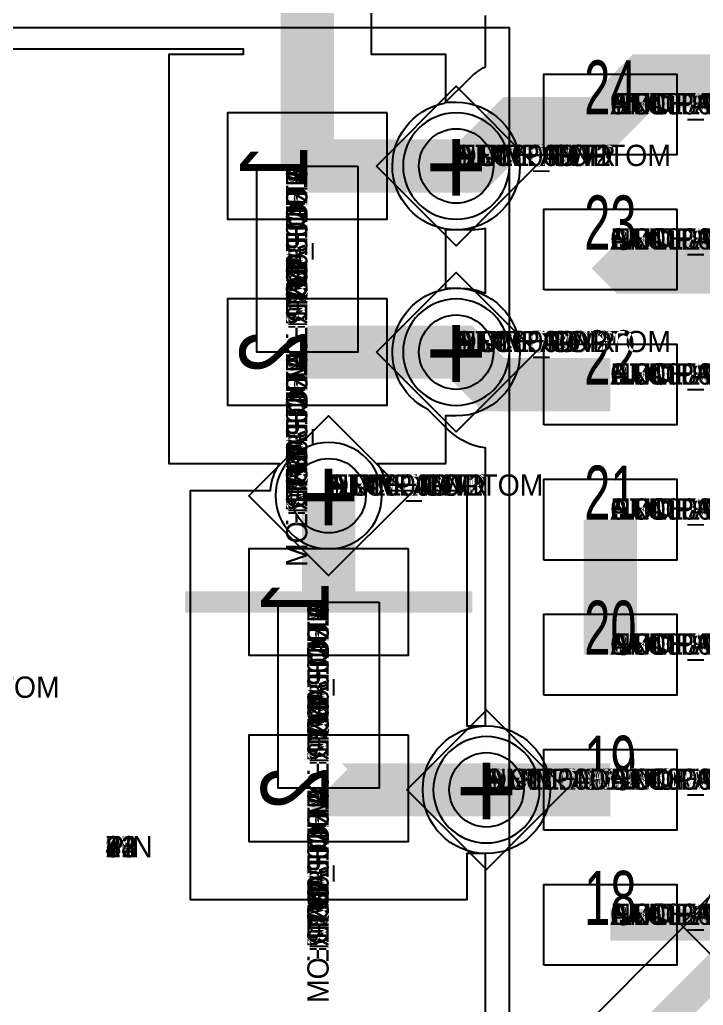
# Model space of a CAD drawing. Extents: x 0 to 323, y 0 to 320.
# Drawn here: x 49.41 to 55.84, y 244.91 to 254.18 of the extents above; entities that cross this region are included whole.
import ezdxf
from ezdxf.enums import TextEntityAlignment as Align

# ---------------------------------------------------------------- set-up
doc = ezdxf.new("R2010")
doc.units = 0
doc.header["$MEASUREMENT"] = 0
doc.layers.get('0').update_dxf_attribs({"linetype": 'CONTINUOUS'})
for name, color, linetype in [('CDN_FIGURES', 7, 'CONTINUOUS'), ('ETCH_BOTTOM', 7, 'CONTINUOUS'), ('ETCH_GND', 3, 'CONTINUOUS'), ('ETCH_INT1', 4, 'CONTINUOUS'), ('ETCH_INT2', 5, 'CONTINUOUS'), ('ETCH_PWR', 6, 'CONTINUOUS'), ('ETCH_TOP', 2, 'CONTINUOUS'), ('MANUFACTURING_NCLEGEND-1-6', 8, 'CONTINUOUS'), ('PACKAGE_GEOMETRY_ASSEMBLY_TOP', 11, 'CONTINUOUS'), ('PACKAGE_GEOMETRY_PIN_NUMBER', 9, 'CONTINUOUS')]:
    doc.layers.add(name, color=color, linetype=linetype)

# ---------------------------------------------------------------- blocks, each defined once
blk = doc.blocks.new('PAD_INFO')
for tag in ['SHAPE_TYPE', 'PAD_HEIGHT', 'PAD_LAYER', 'PAD_TYPE', 'PAD_WIDTH']:
    blk.add_attdef(tag, (0, 0), '', height=0.2)
at = {"flags": 2}
blk.add_attdef('CDN_TYPE', (0, 0), '', height=0.2, dxfattribs=at)
blk = doc.blocks.new('DRILL_INFO')
at = {"flags": 2}
blk.add_attdef('CDN_TYPE', (0, 0), '', height=0.2, dxfattribs=at)
for tag in ['FSHAPE', 'FCHAR', 'DRILL_HEIGHT', 'DIAMETER', 'PLATED', 'DRILL_WIDTH']:
    blk.add_attdef(tag, (0, 0), '', height=0.2)
blk = doc.blocks.new('VIA0700X0300')
at = {"layer": 'ETCH_BOTTOM'}
blk.add_circle((0, 0), 0.35, dxfattribs=at)
at = {"layer": 'ETCH_GND'}
blk.add_circle((0, 0), 0.35, dxfattribs=at)
at = {"layer": 'ETCH_INT1'}
blk.add_circle((0, 0), 0.35, dxfattribs=at)
at = {"layer": 'ETCH_INT2'}
blk.add_circle((0, 0), 0.35, dxfattribs=at)
at = {"layer": 'ETCH_PWR'}
blk.add_circle((0, 0), 0.35, dxfattribs=at)
at = {"layer": 'ETCH_TOP'}
blk.add_circle((0, 0), 0.35, dxfattribs=at)
ref = blk.add_blockref('PAD_INFO', (0, 0))
ref.add_attrib('PAD_LAYER', 'ETCH_TOP', (0, 0), dxfattribs={"height": 0.2})
ref.add_attrib('SHAPE_TYPE', 'NULL', (0, 0), dxfattribs={"height": 0.2})
ref.add_attrib('PAD_TYPE', 'ANTIPAD', (0, 0), dxfattribs={"height": 0.2})
ref.add_attrib('PAD_WIDTH', '0.000000', (0, 0), dxfattribs={"height": 0.2})
ref.add_attrib('PAD_HEIGHT', '0.000000', (0, 0), dxfattribs={"height": 0.2})
ref = blk.add_blockref('PAD_INFO', (0, 0))
ref.add_attrib('PAD_LAYER', 'ETCH_GND', (0, 0), dxfattribs={"height": 0.2})
ref.add_attrib('SHAPE_TYPE', 'NULL', (0, 0), dxfattribs={"height": 0.2})
ref.add_attrib('PAD_TYPE', 'ANTIPAD', (0, 0), dxfattribs={"height": 0.2})
ref.add_attrib('PAD_WIDTH', '0.000000', (0, 0), dxfattribs={"height": 0.2})
ref.add_attrib('PAD_HEIGHT', '0.000000', (0, 0), dxfattribs={"height": 0.2})
ref = blk.add_blockref('PAD_INFO', (0, 0))
ref.add_attrib('PAD_LAYER', 'ETCH_INT1', (0, 0), dxfattribs={"height": 0.2})
ref.add_attrib('SHAPE_TYPE', 'NULL', (0, 0), dxfattribs={"height": 0.2})
ref.add_attrib('PAD_TYPE', 'ANTIPAD', (0, 0), dxfattribs={"height": 0.2})
ref.add_attrib('PAD_WIDTH', '0.000000', (0, 0), dxfattribs={"height": 0.2})
ref.add_attrib('PAD_HEIGHT', '0.000000', (0, 0), dxfattribs={"height": 0.2})
ref = blk.add_blockref('PAD_INFO', (0, 0))
ref.add_attrib('PAD_LAYER', 'ETCH_INT2', (0, 0), dxfattribs={"height": 0.2})
ref.add_attrib('SHAPE_TYPE', 'NULL', (0, 0), dxfattribs={"height": 0.2})
ref.add_attrib('PAD_TYPE', 'ANTIPAD', (0, 0), dxfattribs={"height": 0.2})
ref.add_attrib('PAD_WIDTH', '0.000000', (0, 0), dxfattribs={"height": 0.2})
ref.add_attrib('PAD_HEIGHT', '0.000000', (0, 0), dxfattribs={"height": 0.2})
ref = blk.add_blockref('PAD_INFO', (0, 0))
ref.add_attrib('PAD_LAYER', 'ETCH_PWR', (0, 0), dxfattribs={"height": 0.2})
ref.add_attrib('SHAPE_TYPE', 'NULL', (0, 0), dxfattribs={"height": 0.2})
ref.add_attrib('PAD_TYPE', 'ANTIPAD', (0, 0), dxfattribs={"height": 0.2})
ref.add_attrib('PAD_WIDTH', '0.000000', (0, 0), dxfattribs={"height": 0.2})
ref.add_attrib('PAD_HEIGHT', '0.000000', (0, 0), dxfattribs={"height": 0.2})
ref = blk.add_blockref('PAD_INFO', (0, 0))
ref.add_attrib('PAD_LAYER', 'ETCH_BOTTOM', (0, 0), dxfattribs={"height": 0.2})
ref.add_attrib('SHAPE_TYPE', 'NULL', (0, 0), dxfattribs={"height": 0.2})
ref.add_attrib('PAD_TYPE', 'ANTIPAD', (0, 0), dxfattribs={"height": 0.2})
ref.add_attrib('PAD_WIDTH', '0.000000', (0, 0), dxfattribs={"height": 0.2})
ref.add_attrib('PAD_HEIGHT', '0.000000', (0, 0), dxfattribs={"height": 0.2})
ref = blk.add_blockref('PAD_INFO', (0, 0))
ref.add_attrib('PAD_LAYER', 'ETCH_TOP', (0, 0), dxfattribs={"height": 0.2})
ref.add_attrib('SHAPE_TYPE', 'NULL', (0, 0), dxfattribs={"height": 0.2})
ref.add_attrib('PAD_TYPE', 'THERMAL', (0, 0), dxfattribs={"height": 0.2})
ref.add_attrib('PAD_WIDTH', '0.000000', (0, 0), dxfattribs={"height": 0.2})
ref.add_attrib('PAD_HEIGHT', '0.000000', (0, 0), dxfattribs={"height": 0.2})
ref = blk.add_blockref('PAD_INFO', (0, 0))
ref.add_attrib('PAD_LAYER', 'ETCH_GND', (0, 0), dxfattribs={"height": 0.2})
ref.add_attrib('SHAPE_TYPE', 'NULL', (0, 0), dxfattribs={"height": 0.2})
ref.add_attrib('PAD_TYPE', 'THERMAL', (0, 0), dxfattribs={"height": 0.2})
ref.add_attrib('PAD_WIDTH', '0.000000', (0, 0), dxfattribs={"height": 0.2})
ref.add_attrib('PAD_HEIGHT', '0.000000', (0, 0), dxfattribs={"height": 0.2})
ref = blk.add_blockref('PAD_INFO', (0, 0))
ref.add_attrib('PAD_LAYER', 'ETCH_INT1', (0, 0), dxfattribs={"height": 0.2})
ref.add_attrib('SHAPE_TYPE', 'NULL', (0, 0), dxfattribs={"height": 0.2})
ref.add_attrib('PAD_TYPE', 'THERMAL', (0, 0), dxfattribs={"height": 0.2})
ref.add_attrib('PAD_WIDTH', '0.000000', (0, 0), dxfattribs={"height": 0.2})
ref.add_attrib('PAD_HEIGHT', '0.000000', (0, 0), dxfattribs={"height": 0.2})
ref = blk.add_blockref('PAD_INFO', (0, 0))
ref.add_attrib('PAD_LAYER', 'ETCH_INT2', (0, 0), dxfattribs={"height": 0.2})
ref.add_attrib('SHAPE_TYPE', 'NULL', (0, 0), dxfattribs={"height": 0.2})
ref.add_attrib('PAD_TYPE', 'THERMAL', (0, 0), dxfattribs={"height": 0.2})
ref.add_attrib('PAD_WIDTH', '0.000000', (0, 0), dxfattribs={"height": 0.2})
ref.add_attrib('PAD_HEIGHT', '0.000000', (0, 0), dxfattribs={"height": 0.2})
ref = blk.add_blockref('PAD_INFO', (0, 0))
ref.add_attrib('PAD_LAYER', 'ETCH_PWR', (0, 0), dxfattribs={"height": 0.2})
ref.add_attrib('SHAPE_TYPE', 'NULL', (0, 0), dxfattribs={"height": 0.2})
ref.add_attrib('PAD_TYPE', 'THERMAL', (0, 0), dxfattribs={"height": 0.2})
ref.add_attrib('PAD_WIDTH', '0.000000', (0, 0), dxfattribs={"height": 0.2})
ref.add_attrib('PAD_HEIGHT', '0.000000', (0, 0), dxfattribs={"height": 0.2})
ref = blk.add_blockref('PAD_INFO', (0, 0))
ref.add_attrib('PAD_LAYER', 'ETCH_BOTTOM', (0, 0), dxfattribs={"height": 0.2})
ref.add_attrib('SHAPE_TYPE', 'NULL', (0, 0), dxfattribs={"height": 0.2})
ref.add_attrib('PAD_TYPE', 'THERMAL', (0, 0), dxfattribs={"height": 0.2})
ref.add_attrib('PAD_WIDTH', '0.000000', (0, 0), dxfattribs={"height": 0.2})
ref.add_attrib('PAD_HEIGHT', '0.000000', (0, 0), dxfattribs={"height": 0.2})
ref = blk.add_blockref('PAD_INFO', (0, 0))
ref.add_attrib('PAD_LAYER', 'ETCH_TOP', (0, 0), dxfattribs={"height": 0.2})
ref.add_attrib('SHAPE_TYPE', 'CIRCLE', (0, 0), dxfattribs={"height": 0.2})
ref.add_attrib('PAD_TYPE', 'REGULAR', (0, 0), dxfattribs={"height": 0.2})
ref.add_attrib('PAD_WIDTH', '0.700000', (0, 0), dxfattribs={"height": 0.2})
ref.add_attrib('PAD_HEIGHT', '0.700000', (0, 0), dxfattribs={"height": 0.2})
ref = blk.add_blockref('PAD_INFO', (0, 0))
ref.add_attrib('PAD_LAYER', 'ETCH_GND', (0, 0), dxfattribs={"height": 0.2})
ref.add_attrib('SHAPE_TYPE', 'CIRCLE', (0, 0), dxfattribs={"height": 0.2})
ref.add_attrib('PAD_TYPE', 'REGULAR', (0, 0), dxfattribs={"height": 0.2})
ref.add_attrib('PAD_WIDTH', '0.700000', (0, 0), dxfattribs={"height": 0.2})
ref.add_attrib('PAD_HEIGHT', '0.700000', (0, 0), dxfattribs={"height": 0.2})
ref = blk.add_blockref('PAD_INFO', (0, 0))
ref.add_attrib('PAD_LAYER', 'ETCH_INT1', (0, 0), dxfattribs={"height": 0.2})
ref.add_attrib('SHAPE_TYPE', 'CIRCLE', (0, 0), dxfattribs={"height": 0.2})
ref.add_attrib('PAD_TYPE', 'REGULAR', (0, 0), dxfattribs={"height": 0.2})
ref.add_attrib('PAD_WIDTH', '0.700000', (0, 0), dxfattribs={"height": 0.2})
ref.add_attrib('PAD_HEIGHT', '0.700000', (0, 0), dxfattribs={"height": 0.2})
ref = blk.add_blockref('PAD_INFO', (0, 0))
ref.add_attrib('PAD_LAYER', 'ETCH_INT2', (0, 0), dxfattribs={"height": 0.2})
ref.add_attrib('SHAPE_TYPE', 'CIRCLE', (0, 0), dxfattribs={"height": 0.2})
ref.add_attrib('PAD_TYPE', 'REGULAR', (0, 0), dxfattribs={"height": 0.2})
ref.add_attrib('PAD_WIDTH', '0.700000', (0, 0), dxfattribs={"height": 0.2})
ref.add_attrib('PAD_HEIGHT', '0.700000', (0, 0), dxfattribs={"height": 0.2})
ref = blk.add_blockref('PAD_INFO', (0, 0))
ref.add_attrib('PAD_LAYER', 'ETCH_PWR', (0, 0), dxfattribs={"height": 0.2})
ref.add_attrib('SHAPE_TYPE', 'CIRCLE', (0, 0), dxfattribs={"height": 0.2})
ref.add_attrib('PAD_TYPE', 'REGULAR', (0, 0), dxfattribs={"height": 0.2})
ref.add_attrib('PAD_WIDTH', '0.700000', (0, 0), dxfattribs={"height": 0.2})
ref.add_attrib('PAD_HEIGHT', '0.700000', (0, 0), dxfattribs={"height": 0.2})
ref = blk.add_blockref('PAD_INFO', (0, 0))
ref.add_attrib('PAD_LAYER', 'ETCH_BOTTOM', (0, 0), dxfattribs={"height": 0.2})
ref.add_attrib('SHAPE_TYPE', 'CIRCLE', (0, 0), dxfattribs={"height": 0.2})
ref.add_attrib('PAD_TYPE', 'REGULAR', (0, 0), dxfattribs={"height": 0.2})
ref.add_attrib('PAD_WIDTH', '0.700000', (0, 0), dxfattribs={"height": 0.2})
ref.add_attrib('PAD_HEIGHT', '0.700000', (0, 0), dxfattribs={"height": 0.2})
ref = blk.add_blockref('DRILL_INFO', (0, 0))
ref.add_attrib('DIAMETER', '0.300000', (0, 0), dxfattribs={"height": 0.2})
ref.add_attrib('PLATED', 'PLATED', (0, 0), dxfattribs={"height": 0.2})
ref.add_attrib('FSHAPE', 'DIAMOND', (0, 0), dxfattribs={"height": 0.2})
ref.add_attrib('FCHAR', '+', (0, 0), dxfattribs={"height": 0.2})
ref.add_attrib('DRILL_WIDTH', '1.500000', (0, 0), dxfattribs={"height": 0.2})
ref.add_attrib('DRILL_HEIGHT', '1.500000', (0, 0), dxfattribs={"height": 0.2})
for tag in ['CDN_TYPE', 'PIN']:
    blk.add_attdef(tag, (0, 0), '', height=0.2)
at = {"flags": 2}
for tag in ['PSTKNAME', 'BBV']:
    blk.add_attdef(tag, (0, 0), '', height=0.2, dxfattribs=at)
blk = doc.blocks.new('FIGURE_DIAMOND')
at = {"layer": 'CDN_FIGURES'}
blk.add_lwpolyline([(-0.5, 0), (0, 0.5), (0.5, 0), (0, -0.5)], close=True, dxfattribs=at)
blk = doc.blocks.new('RC1000X1500TS')
at = {"layer": 'ETCH_TOP'}
blk.add_lwpolyline([(-0.5, -0.75), (-0.5, 0.75), (0.5, 0.75), (0.5, -0.75)], close=True, dxfattribs=at)
ref = blk.add_blockref('PAD_INFO', (0, 0))
ref.add_attrib('PAD_LAYER', 'ETCH_TOP', (0, 0), dxfattribs={"height": 0.2})
ref.add_attrib('SHAPE_TYPE', 'NULL', (0, 0), dxfattribs={"height": 0.2})
ref.add_attrib('PAD_TYPE', 'ANTIPAD', (0, 0), dxfattribs={"height": 0.2})
ref.add_attrib('PAD_WIDTH', '0.000000', (0, 0), dxfattribs={"height": 0.2})
ref.add_attrib('PAD_HEIGHT', '0.000000', (0, 0), dxfattribs={"height": 0.2})
ref = blk.add_blockref('PAD_INFO', (0, 0))
ref.add_attrib('PAD_LAYER', 'ETCH_GND', (0, 0), dxfattribs={"height": 0.2})
ref.add_attrib('SHAPE_TYPE', 'NULL', (0, 0), dxfattribs={"height": 0.2})
ref.add_attrib('PAD_TYPE', 'ANTIPAD', (0, 0), dxfattribs={"height": 0.2})
ref.add_attrib('PAD_WIDTH', '0.000000', (0, 0), dxfattribs={"height": 0.2})
ref.add_attrib('PAD_HEIGHT', '0.000000', (0, 0), dxfattribs={"height": 0.2})
ref = blk.add_blockref('PAD_INFO', (0, 0))
ref.add_attrib('PAD_LAYER', 'ETCH_INT1', (0, 0), dxfattribs={"height": 0.2})
ref.add_attrib('SHAPE_TYPE', 'NULL', (0, 0), dxfattribs={"height": 0.2})
ref.add_attrib('PAD_TYPE', 'ANTIPAD', (0, 0), dxfattribs={"height": 0.2})
ref.add_attrib('PAD_WIDTH', '0.000000', (0, 0), dxfattribs={"height": 0.2})
ref.add_attrib('PAD_HEIGHT', '0.000000', (0, 0), dxfattribs={"height": 0.2})
ref = blk.add_blockref('PAD_INFO', (0, 0))
ref.add_attrib('PAD_LAYER', 'ETCH_INT2', (0, 0), dxfattribs={"height": 0.2})
ref.add_attrib('SHAPE_TYPE', 'NULL', (0, 0), dxfattribs={"height": 0.2})
ref.add_attrib('PAD_TYPE', 'ANTIPAD', (0, 0), dxfattribs={"height": 0.2})
ref.add_attrib('PAD_WIDTH', '0.000000', (0, 0), dxfattribs={"height": 0.2})
ref.add_attrib('PAD_HEIGHT', '0.000000', (0, 0), dxfattribs={"height": 0.2})
ref = blk.add_blockref('PAD_INFO', (0, 0))
ref.add_attrib('PAD_LAYER', 'ETCH_PWR', (0, 0), dxfattribs={"height": 0.2})
ref.add_attrib('SHAPE_TYPE', 'NULL', (0, 0), dxfattribs={"height": 0.2})
ref.add_attrib('PAD_TYPE', 'ANTIPAD', (0, 0), dxfattribs={"height": 0.2})
ref.add_attrib('PAD_WIDTH', '0.000000', (0, 0), dxfattribs={"height": 0.2})
ref.add_attrib('PAD_HEIGHT', '0.000000', (0, 0), dxfattribs={"height": 0.2})
ref = blk.add_blockref('PAD_INFO', (0, 0))
ref.add_attrib('PAD_LAYER', 'ETCH_BOTTOM', (0, 0), dxfattribs={"height": 0.2})
ref.add_attrib('SHAPE_TYPE', 'NULL', (0, 0), dxfattribs={"height": 0.2})
ref.add_attrib('PAD_TYPE', 'ANTIPAD', (0, 0), dxfattribs={"height": 0.2})
ref.add_attrib('PAD_WIDTH', '0.000000', (0, 0), dxfattribs={"height": 0.2})
ref.add_attrib('PAD_HEIGHT', '0.000000', (0, 0), dxfattribs={"height": 0.2})
ref = blk.add_blockref('PAD_INFO', (0, 0))
ref.add_attrib('PAD_LAYER', 'ETCH_TOP', (0, 0), dxfattribs={"height": 0.2})
ref.add_attrib('SHAPE_TYPE', 'NULL', (0, 0), dxfattribs={"height": 0.2})
ref.add_attrib('PAD_TYPE', 'THERMAL', (0, 0), dxfattribs={"height": 0.2})
ref.add_attrib('PAD_WIDTH', '0.000000', (0, 0), dxfattribs={"height": 0.2})
ref.add_attrib('PAD_HEIGHT', '0.000000', (0, 0), dxfattribs={"height": 0.2})
ref = blk.add_blockref('PAD_INFO', (0, 0))
ref.add_attrib('PAD_LAYER', 'ETCH_GND', (0, 0), dxfattribs={"height": 0.2})
ref.add_attrib('SHAPE_TYPE', 'NULL', (0, 0), dxfattribs={"height": 0.2})
ref.add_attrib('PAD_TYPE', 'THERMAL', (0, 0), dxfattribs={"height": 0.2})
ref.add_attrib('PAD_WIDTH', '0.000000', (0, 0), dxfattribs={"height": 0.2})
ref.add_attrib('PAD_HEIGHT', '0.000000', (0, 0), dxfattribs={"height": 0.2})
ref = blk.add_blockref('PAD_INFO', (0, 0))
ref.add_attrib('PAD_LAYER', 'ETCH_INT1', (0, 0), dxfattribs={"height": 0.2})
ref.add_attrib('SHAPE_TYPE', 'NULL', (0, 0), dxfattribs={"height": 0.2})
ref.add_attrib('PAD_TYPE', 'THERMAL', (0, 0), dxfattribs={"height": 0.2})
ref.add_attrib('PAD_WIDTH', '0.000000', (0, 0), dxfattribs={"height": 0.2})
ref.add_attrib('PAD_HEIGHT', '0.000000', (0, 0), dxfattribs={"height": 0.2})
ref = blk.add_blockref('PAD_INFO', (0, 0))
ref.add_attrib('PAD_LAYER', 'ETCH_INT2', (0, 0), dxfattribs={"height": 0.2})
ref.add_attrib('SHAPE_TYPE', 'NULL', (0, 0), dxfattribs={"height": 0.2})
ref.add_attrib('PAD_TYPE', 'THERMAL', (0, 0), dxfattribs={"height": 0.2})
ref.add_attrib('PAD_WIDTH', '0.000000', (0, 0), dxfattribs={"height": 0.2})
ref.add_attrib('PAD_HEIGHT', '0.000000', (0, 0), dxfattribs={"height": 0.2})
ref = blk.add_blockref('PAD_INFO', (0, 0))
ref.add_attrib('PAD_LAYER', 'ETCH_PWR', (0, 0), dxfattribs={"height": 0.2})
ref.add_attrib('SHAPE_TYPE', 'NULL', (0, 0), dxfattribs={"height": 0.2})
ref.add_attrib('PAD_TYPE', 'THERMAL', (0, 0), dxfattribs={"height": 0.2})
ref.add_attrib('PAD_WIDTH', '0.000000', (0, 0), dxfattribs={"height": 0.2})
ref.add_attrib('PAD_HEIGHT', '0.000000', (0, 0), dxfattribs={"height": 0.2})
ref = blk.add_blockref('PAD_INFO', (0, 0))
ref.add_attrib('PAD_LAYER', 'ETCH_BOTTOM', (0, 0), dxfattribs={"height": 0.2})
ref.add_attrib('SHAPE_TYPE', 'NULL', (0, 0), dxfattribs={"height": 0.2})
ref.add_attrib('PAD_TYPE', 'THERMAL', (0, 0), dxfattribs={"height": 0.2})
ref.add_attrib('PAD_WIDTH', '0.000000', (0, 0), dxfattribs={"height": 0.2})
ref.add_attrib('PAD_HEIGHT', '0.000000', (0, 0), dxfattribs={"height": 0.2})
ref = blk.add_blockref('PAD_INFO', (0, 0))
ref.add_attrib('PAD_LAYER', 'ETCH_GND', (0, 0), dxfattribs={"height": 0.2})
ref.add_attrib('SHAPE_TYPE', 'NULL', (0, 0), dxfattribs={"height": 0.2})
ref.add_attrib('PAD_TYPE', 'REGULAR', (0, 0), dxfattribs={"height": 0.2})
ref.add_attrib('PAD_WIDTH', '0.000000', (0, 0), dxfattribs={"height": 0.2})
ref.add_attrib('PAD_HEIGHT', '0.000000', (0, 0), dxfattribs={"height": 0.2})
ref = blk.add_blockref('PAD_INFO', (0, 0))
ref.add_attrib('PAD_LAYER', 'ETCH_INT1', (0, 0), dxfattribs={"height": 0.2})
ref.add_attrib('SHAPE_TYPE', 'NULL', (0, 0), dxfattribs={"height": 0.2})
ref.add_attrib('PAD_TYPE', 'REGULAR', (0, 0), dxfattribs={"height": 0.2})
ref.add_attrib('PAD_WIDTH', '0.000000', (0, 0), dxfattribs={"height": 0.2})
ref.add_attrib('PAD_HEIGHT', '0.000000', (0, 0), dxfattribs={"height": 0.2})
ref = blk.add_blockref('PAD_INFO', (0, 0))
ref.add_attrib('PAD_LAYER', 'ETCH_INT2', (0, 0), dxfattribs={"height": 0.2})
ref.add_attrib('SHAPE_TYPE', 'NULL', (0, 0), dxfattribs={"height": 0.2})
ref.add_attrib('PAD_TYPE', 'REGULAR', (0, 0), dxfattribs={"height": 0.2})
ref.add_attrib('PAD_WIDTH', '0.000000', (0, 0), dxfattribs={"height": 0.2})
ref.add_attrib('PAD_HEIGHT', '0.000000', (0, 0), dxfattribs={"height": 0.2})
ref = blk.add_blockref('PAD_INFO', (0, 0))
ref.add_attrib('PAD_LAYER', 'ETCH_PWR', (0, 0), dxfattribs={"height": 0.2})
ref.add_attrib('SHAPE_TYPE', 'NULL', (0, 0), dxfattribs={"height": 0.2})
ref.add_attrib('PAD_TYPE', 'REGULAR', (0, 0), dxfattribs={"height": 0.2})
ref.add_attrib('PAD_WIDTH', '0.000000', (0, 0), dxfattribs={"height": 0.2})
ref.add_attrib('PAD_HEIGHT', '0.000000', (0, 0), dxfattribs={"height": 0.2})
ref = blk.add_blockref('PAD_INFO', (0, 0))
ref.add_attrib('PAD_LAYER', 'ETCH_BOTTOM', (0, 0), dxfattribs={"height": 0.2})
ref.add_attrib('SHAPE_TYPE', 'NULL', (0, 0), dxfattribs={"height": 0.2})
ref.add_attrib('PAD_TYPE', 'REGULAR', (0, 0), dxfattribs={"height": 0.2})
ref.add_attrib('PAD_WIDTH', '0.000000', (0, 0), dxfattribs={"height": 0.2})
ref.add_attrib('PAD_HEIGHT', '0.000000', (0, 0), dxfattribs={"height": 0.2})
ref = blk.add_blockref('DRILL_INFO', (0, 0))
ref.add_attrib('DIAMETER', '0.000000', (0, 0), dxfattribs={"height": 0.2})
ref.add_attrib('PLATED', 'PLATED', (0, 0), dxfattribs={"height": 0.2})
ref.add_attrib('FSHAPE', 'NULL', (0, 0), dxfattribs={"height": 0.2})
ref.add_attrib('DRILL_WIDTH', '0.000000', (0, 0), dxfattribs={"height": 0.2})
ref.add_attrib('DRILL_HEIGHT', '0.000000', (0, 0), dxfattribs={"height": 0.2})
ref = blk.add_blockref('PAD_INFO', (0, 0))
ref.add_attrib('PAD_LAYER', 'ETCH_TOP', (0, 0), dxfattribs={"height": 0.2})
ref.add_attrib('SHAPE_TYPE', 'RECTANGLE', (0, 0), dxfattribs={"height": 0.2})
ref.add_attrib('PAD_TYPE', 'REGULAR', (0, 0), dxfattribs={"height": 0.2})
ref.add_attrib('PAD_WIDTH', '1.000000', (0, 0), dxfattribs={"height": 0.2})
ref.add_attrib('PAD_HEIGHT', '1.500000', (0, 0), dxfattribs={"height": 0.2})
for tag in ['CDN_TYPE', 'PIN']:
    blk.add_attdef(tag, (0, 0), '', height=0.2)
at = {"flags": 2}
for tag in ['PSTKNAME', 'BBV']:
    blk.add_attdef(tag, (0, 0), '', height=0.2, dxfattribs=at)
blk = doc.blocks.new('F56')
at = {"layer": 'PACKAGE_GEOMETRY_ASSEMBLY_TOP'}
blk.add_lwpolyline([(0, -0.475), (1.75, -0.475), (1.75, 0.475), (0, 0.475)], close=True, dxfattribs=at)
at = {"layer": 'ETCH_TOP'}
ref = blk.add_blockref('RC1000X1500TS', (0, 0), dxfattribs=at)
ref.add_attrib('CDN_TYPE', 'PIN', (0, 0), dxfattribs={"height": 0.2})
ref.add_attrib('PIN', '1', (0, 0), dxfattribs={"height": 0.2})
ref = blk.add_blockref('RC1000X1500TS', (1.75, 0), dxfattribs=at)
ref.add_attrib('CDN_TYPE', 'PIN', (0, 0), dxfattribs={"height": 0.2})
ref.add_attrib('PIN', '2', (0, 0), dxfattribs={"height": 0.2})
at = {"flags": 2}
for tag in ['SYMBOL_TYPE', 'CDN_TYPE', 'REFDES']:
    blk.add_attdef(tag, (0, 0), '', height=0.2, dxfattribs=at)
blk = doc.blocks.new('RC1250X0760TS')
at = {"layer": 'ETCH_TOP'}
blk.add_lwpolyline([(-0.625, -0.38), (-0.625, 0.38), (0.625, 0.38), (0.625, -0.38)], close=True, dxfattribs=at)
ref = blk.add_blockref('PAD_INFO', (0, 0))
ref.add_attrib('PAD_LAYER', 'ETCH_TOP', (0, 0), dxfattribs={"height": 0.2})
ref.add_attrib('SHAPE_TYPE', 'NULL', (0, 0), dxfattribs={"height": 0.2})
ref.add_attrib('PAD_TYPE', 'ANTIPAD', (0, 0), dxfattribs={"height": 0.2})
ref.add_attrib('PAD_WIDTH', '0.000000', (0, 0), dxfattribs={"height": 0.2})
ref.add_attrib('PAD_HEIGHT', '0.000000', (0, 0), dxfattribs={"height": 0.2})
ref = blk.add_blockref('PAD_INFO', (0, 0))
ref.add_attrib('PAD_LAYER', 'ETCH_GND', (0, 0), dxfattribs={"height": 0.2})
ref.add_attrib('SHAPE_TYPE', 'NULL', (0, 0), dxfattribs={"height": 0.2})
ref.add_attrib('PAD_TYPE', 'ANTIPAD', (0, 0), dxfattribs={"height": 0.2})
ref.add_attrib('PAD_WIDTH', '0.000000', (0, 0), dxfattribs={"height": 0.2})
ref.add_attrib('PAD_HEIGHT', '0.000000', (0, 0), dxfattribs={"height": 0.2})
ref = blk.add_blockref('PAD_INFO', (0, 0))
ref.add_attrib('PAD_LAYER', 'ETCH_INT1', (0, 0), dxfattribs={"height": 0.2})
ref.add_attrib('SHAPE_TYPE', 'NULL', (0, 0), dxfattribs={"height": 0.2})
ref.add_attrib('PAD_TYPE', 'ANTIPAD', (0, 0), dxfattribs={"height": 0.2})
ref.add_attrib('PAD_WIDTH', '0.000000', (0, 0), dxfattribs={"height": 0.2})
ref.add_attrib('PAD_HEIGHT', '0.000000', (0, 0), dxfattribs={"height": 0.2})
ref = blk.add_blockref('PAD_INFO', (0, 0))
ref.add_attrib('PAD_LAYER', 'ETCH_INT2', (0, 0), dxfattribs={"height": 0.2})
ref.add_attrib('SHAPE_TYPE', 'NULL', (0, 0), dxfattribs={"height": 0.2})
ref.add_attrib('PAD_TYPE', 'ANTIPAD', (0, 0), dxfattribs={"height": 0.2})
ref.add_attrib('PAD_WIDTH', '0.000000', (0, 0), dxfattribs={"height": 0.2})
ref.add_attrib('PAD_HEIGHT', '0.000000', (0, 0), dxfattribs={"height": 0.2})
ref = blk.add_blockref('PAD_INFO', (0, 0))
ref.add_attrib('PAD_LAYER', 'ETCH_PWR', (0, 0), dxfattribs={"height": 0.2})
ref.add_attrib('SHAPE_TYPE', 'NULL', (0, 0), dxfattribs={"height": 0.2})
ref.add_attrib('PAD_TYPE', 'ANTIPAD', (0, 0), dxfattribs={"height": 0.2})
ref.add_attrib('PAD_WIDTH', '0.000000', (0, 0), dxfattribs={"height": 0.2})
ref.add_attrib('PAD_HEIGHT', '0.000000', (0, 0), dxfattribs={"height": 0.2})
ref = blk.add_blockref('PAD_INFO', (0, 0))
ref.add_attrib('PAD_LAYER', 'ETCH_BOTTOM', (0, 0), dxfattribs={"height": 0.2})
ref.add_attrib('SHAPE_TYPE', 'NULL', (0, 0), dxfattribs={"height": 0.2})
ref.add_attrib('PAD_TYPE', 'ANTIPAD', (0, 0), dxfattribs={"height": 0.2})
ref.add_attrib('PAD_WIDTH', '0.000000', (0, 0), dxfattribs={"height": 0.2})
ref.add_attrib('PAD_HEIGHT', '0.000000', (0, 0), dxfattribs={"height": 0.2})
ref = blk.add_blockref('PAD_INFO', (0, 0))
ref.add_attrib('PAD_LAYER', 'ETCH_TOP', (0, 0), dxfattribs={"height": 0.2})
ref.add_attrib('SHAPE_TYPE', 'NULL', (0, 0), dxfattribs={"height": 0.2})
ref.add_attrib('PAD_TYPE', 'THERMAL', (0, 0), dxfattribs={"height": 0.2})
ref.add_attrib('PAD_WIDTH', '0.000000', (0, 0), dxfattribs={"height": 0.2})
ref.add_attrib('PAD_HEIGHT', '0.000000', (0, 0), dxfattribs={"height": 0.2})
ref = blk.add_blockref('PAD_INFO', (0, 0))
ref.add_attrib('PAD_LAYER', 'ETCH_GND', (0, 0), dxfattribs={"height": 0.2})
ref.add_attrib('SHAPE_TYPE', 'NULL', (0, 0), dxfattribs={"height": 0.2})
ref.add_attrib('PAD_TYPE', 'THERMAL', (0, 0), dxfattribs={"height": 0.2})
ref.add_attrib('PAD_WIDTH', '0.000000', (0, 0), dxfattribs={"height": 0.2})
ref.add_attrib('PAD_HEIGHT', '0.000000', (0, 0), dxfattribs={"height": 0.2})
ref = blk.add_blockref('PAD_INFO', (0, 0))
ref.add_attrib('PAD_LAYER', 'ETCH_INT1', (0, 0), dxfattribs={"height": 0.2})
ref.add_attrib('SHAPE_TYPE', 'NULL', (0, 0), dxfattribs={"height": 0.2})
ref.add_attrib('PAD_TYPE', 'THERMAL', (0, 0), dxfattribs={"height": 0.2})
ref.add_attrib('PAD_WIDTH', '0.000000', (0, 0), dxfattribs={"height": 0.2})
ref.add_attrib('PAD_HEIGHT', '0.000000', (0, 0), dxfattribs={"height": 0.2})
ref = blk.add_blockref('PAD_INFO', (0, 0))
ref.add_attrib('PAD_LAYER', 'ETCH_INT2', (0, 0), dxfattribs={"height": 0.2})
ref.add_attrib('SHAPE_TYPE', 'NULL', (0, 0), dxfattribs={"height": 0.2})
ref.add_attrib('PAD_TYPE', 'THERMAL', (0, 0), dxfattribs={"height": 0.2})
ref.add_attrib('PAD_WIDTH', '0.000000', (0, 0), dxfattribs={"height": 0.2})
ref.add_attrib('PAD_HEIGHT', '0.000000', (0, 0), dxfattribs={"height": 0.2})
ref = blk.add_blockref('PAD_INFO', (0, 0))
ref.add_attrib('PAD_LAYER', 'ETCH_PWR', (0, 0), dxfattribs={"height": 0.2})
ref.add_attrib('SHAPE_TYPE', 'NULL', (0, 0), dxfattribs={"height": 0.2})
ref.add_attrib('PAD_TYPE', 'THERMAL', (0, 0), dxfattribs={"height": 0.2})
ref.add_attrib('PAD_WIDTH', '0.000000', (0, 0), dxfattribs={"height": 0.2})
ref.add_attrib('PAD_HEIGHT', '0.000000', (0, 0), dxfattribs={"height": 0.2})
ref = blk.add_blockref('PAD_INFO', (0, 0))
ref.add_attrib('PAD_LAYER', 'ETCH_BOTTOM', (0, 0), dxfattribs={"height": 0.2})
ref.add_attrib('SHAPE_TYPE', 'NULL', (0, 0), dxfattribs={"height": 0.2})
ref.add_attrib('PAD_TYPE', 'THERMAL', (0, 0), dxfattribs={"height": 0.2})
ref.add_attrib('PAD_WIDTH', '0.000000', (0, 0), dxfattribs={"height": 0.2})
ref.add_attrib('PAD_HEIGHT', '0.000000', (0, 0), dxfattribs={"height": 0.2})
ref = blk.add_blockref('PAD_INFO', (0, 0))
ref.add_attrib('PAD_LAYER', 'ETCH_TOP', (0, 0), dxfattribs={"height": 0.2})
ref.add_attrib('SHAPE_TYPE', 'RECTANGLE', (0, 0), dxfattribs={"height": 0.2})
ref.add_attrib('PAD_TYPE', 'REGULAR', (0, 0), dxfattribs={"height": 0.2})
ref.add_attrib('PAD_WIDTH', '1.250000', (0, 0), dxfattribs={"height": 0.2})
ref.add_attrib('PAD_HEIGHT', '0.760000', (0, 0), dxfattribs={"height": 0.2})
ref = blk.add_blockref('PAD_INFO', (0, 0))
ref.add_attrib('PAD_LAYER', 'ETCH_GND', (0, 0), dxfattribs={"height": 0.2})
ref.add_attrib('SHAPE_TYPE', 'NULL', (0, 0), dxfattribs={"height": 0.2})
ref.add_attrib('PAD_TYPE', 'REGULAR', (0, 0), dxfattribs={"height": 0.2})
ref.add_attrib('PAD_WIDTH', '0.000000', (0, 0), dxfattribs={"height": 0.2})
ref.add_attrib('PAD_HEIGHT', '0.000000', (0, 0), dxfattribs={"height": 0.2})
ref = blk.add_blockref('PAD_INFO', (0, 0))
ref.add_attrib('PAD_LAYER', 'ETCH_INT1', (0, 0), dxfattribs={"height": 0.2})
ref.add_attrib('SHAPE_TYPE', 'NULL', (0, 0), dxfattribs={"height": 0.2})
ref.add_attrib('PAD_TYPE', 'REGULAR', (0, 0), dxfattribs={"height": 0.2})
ref.add_attrib('PAD_WIDTH', '0.000000', (0, 0), dxfattribs={"height": 0.2})
ref.add_attrib('PAD_HEIGHT', '0.000000', (0, 0), dxfattribs={"height": 0.2})
ref = blk.add_blockref('PAD_INFO', (0, 0))
ref.add_attrib('PAD_LAYER', 'ETCH_INT2', (0, 0), dxfattribs={"height": 0.2})
ref.add_attrib('SHAPE_TYPE', 'NULL', (0, 0), dxfattribs={"height": 0.2})
ref.add_attrib('PAD_TYPE', 'REGULAR', (0, 0), dxfattribs={"height": 0.2})
ref.add_attrib('PAD_WIDTH', '0.000000', (0, 0), dxfattribs={"height": 0.2})
ref.add_attrib('PAD_HEIGHT', '0.000000', (0, 0), dxfattribs={"height": 0.2})
ref = blk.add_blockref('PAD_INFO', (0, 0))
ref.add_attrib('PAD_LAYER', 'ETCH_PWR', (0, 0), dxfattribs={"height": 0.2})
ref.add_attrib('SHAPE_TYPE', 'NULL', (0, 0), dxfattribs={"height": 0.2})
ref.add_attrib('PAD_TYPE', 'REGULAR', (0, 0), dxfattribs={"height": 0.2})
ref.add_attrib('PAD_WIDTH', '0.000000', (0, 0), dxfattribs={"height": 0.2})
ref.add_attrib('PAD_HEIGHT', '0.000000', (0, 0), dxfattribs={"height": 0.2})
ref = blk.add_blockref('PAD_INFO', (0, 0))
ref.add_attrib('PAD_LAYER', 'ETCH_BOTTOM', (0, 0), dxfattribs={"height": 0.2})
ref.add_attrib('SHAPE_TYPE', 'NULL', (0, 0), dxfattribs={"height": 0.2})
ref.add_attrib('PAD_TYPE', 'REGULAR', (0, 0), dxfattribs={"height": 0.2})
ref.add_attrib('PAD_WIDTH', '0.000000', (0, 0), dxfattribs={"height": 0.2})
ref.add_attrib('PAD_HEIGHT', '0.000000', (0, 0), dxfattribs={"height": 0.2})
ref = blk.add_blockref('DRILL_INFO', (0, 0))
ref.add_attrib('DIAMETER', '0.000000', (0, 0), dxfattribs={"height": 0.2})
ref.add_attrib('PLATED', 'PLATED', (0, 0), dxfattribs={"height": 0.2})
ref.add_attrib('FSHAPE', 'NULL', (0, 0), dxfattribs={"height": 0.2})
ref.add_attrib('DRILL_WIDTH', '0.000000', (0, 0), dxfattribs={"height": 0.2})
ref.add_attrib('DRILL_HEIGHT', '0.000000', (0, 0), dxfattribs={"height": 0.2})
for tag in ['CDN_TYPE', 'PIN']:
    blk.add_attdef(tag, (0, 0), '', height=0.2)
at = {"flags": 2}
for tag in ['PSTKNAME', 'BBV']:
    blk.add_attdef(tag, (0, 0), '', height=0.2, dxfattribs=at)
blk = doc.blocks.new('SO-24W')
at = {"layer": 'PACKAGE_GEOMETRY_ASSEMBLY_TOP'}
blk.add_lwpolyline([(-3.8, -7.8), (3.8, -7.8), (3.8, 7.8), (-3.8, 7.8)], close=True, dxfattribs=at)
at = {"layer": 'ETCH_TOP'}
ref = blk.add_blockref('RC1250X0760TS', (-4.75, 6.985), dxfattribs=at)
ref.add_attrib('CDN_TYPE', 'PIN', (0, 0), dxfattribs={"height": 0.2})
ref.add_attrib('PIN', '1', (0, 0), dxfattribs={"height": 0.2})
ref = blk.add_blockref('RC1250X0760TS', (4.75, 6.985), dxfattribs=at)
ref.add_attrib('CDN_TYPE', 'PIN', (0, 0), dxfattribs={"height": 0.2})
ref.add_attrib('PIN', '24', (0, 0), dxfattribs={"height": 0.2})
ref = blk.add_blockref('RC1250X0760TS', (-4.75, 5.715), dxfattribs=at)
ref.add_attrib('CDN_TYPE', 'PIN', (0, 0), dxfattribs={"height": 0.2})
ref.add_attrib('PIN', '2', (0, 0), dxfattribs={"height": 0.2})
ref = blk.add_blockref('RC1250X0760TS', (4.75, 5.715), dxfattribs=at)
ref.add_attrib('CDN_TYPE', 'PIN', (0, 0), dxfattribs={"height": 0.2})
ref.add_attrib('PIN', '23', (0, 0), dxfattribs={"height": 0.2})
ref = blk.add_blockref('RC1250X0760TS', (-4.75, 4.445), dxfattribs=at)
ref.add_attrib('CDN_TYPE', 'PIN', (0, 0), dxfattribs={"height": 0.2})
ref.add_attrib('PIN', '3', (0, 0), dxfattribs={"height": 0.2})
ref = blk.add_blockref('RC1250X0760TS', (4.75, 4.445), dxfattribs=at)
ref.add_attrib('CDN_TYPE', 'PIN', (0, 0), dxfattribs={"height": 0.2})
ref.add_attrib('PIN', '22', (0, 0), dxfattribs={"height": 0.2})
ref = blk.add_blockref('RC1250X0760TS', (-4.75, 3.175), dxfattribs=at)
ref.add_attrib('CDN_TYPE', 'PIN', (0, 0), dxfattribs={"height": 0.2})
ref.add_attrib('PIN', '4', (0, 0), dxfattribs={"height": 0.2})
ref = blk.add_blockref('RC1250X0760TS', (4.75, 3.175), dxfattribs=at)
ref.add_attrib('CDN_TYPE', 'PIN', (0, 0), dxfattribs={"height": 0.2})
ref.add_attrib('PIN', '21', (0, 0), dxfattribs={"height": 0.2})
ref = blk.add_blockref('RC1250X0760TS', (-4.75, 1.905), dxfattribs=at)
ref.add_attrib('CDN_TYPE', 'PIN', (0, 0), dxfattribs={"height": 0.2})
ref.add_attrib('PIN', '5', (0, 0), dxfattribs={"height": 0.2})
ref = blk.add_blockref('RC1250X0760TS', (4.75, 1.905), dxfattribs=at)
ref.add_attrib('CDN_TYPE', 'PIN', (0, 0), dxfattribs={"height": 0.2})
ref.add_attrib('PIN', '20', (0, 0), dxfattribs={"height": 0.2})
ref = blk.add_blockref('RC1250X0760TS', (-4.75, 0.635), dxfattribs=at)
ref.add_attrib('CDN_TYPE', 'PIN', (0, 0), dxfattribs={"height": 0.2})
ref.add_attrib('PIN', '6', (0, 0), dxfattribs={"height": 0.2})
ref = blk.add_blockref('RC1250X0760TS', (4.75, 0.635), dxfattribs=at)
ref.add_attrib('CDN_TYPE', 'PIN', (0, 0), dxfattribs={"height": 0.2})
ref.add_attrib('PIN', '19', (0, 0), dxfattribs={"height": 0.2})
ref = blk.add_blockref('RC1250X0760TS', (-4.75, -6.985), dxfattribs=at)
ref.add_attrib('CDN_TYPE', 'PIN', (0, 0), dxfattribs={"height": 0.2})
ref.add_attrib('PIN', '12', (0, 0), dxfattribs={"height": 0.2})
ref = blk.add_blockref('RC1250X0760TS', (-4.75, -4.445), dxfattribs=at)
ref.add_attrib('CDN_TYPE', 'PIN', (0, 0), dxfattribs={"height": 0.2})
ref.add_attrib('PIN', '10', (0, 0), dxfattribs={"height": 0.2})
ref = blk.add_blockref('RC1250X0760TS', (-4.75, -3.175), dxfattribs=at)
ref.add_attrib('CDN_TYPE', 'PIN', (0, 0), dxfattribs={"height": 0.2})
ref.add_attrib('PIN', '9', (0, 0), dxfattribs={"height": 0.2})
ref = blk.add_blockref('RC1250X0760TS', (-4.75, -1.905), dxfattribs=at)
ref.add_attrib('CDN_TYPE', 'PIN', (0, 0), dxfattribs={"height": 0.2})
ref.add_attrib('PIN', '8', (0, 0), dxfattribs={"height": 0.2})
ref = blk.add_blockref('RC1250X0760TS', (-4.75, -5.715), dxfattribs=at)
ref.add_attrib('CDN_TYPE', 'PIN', (0, 0), dxfattribs={"height": 0.2})
ref.add_attrib('PIN', '11', (0, 0), dxfattribs={"height": 0.2})
ref = blk.add_blockref('RC1250X0760TS', (-4.75, -0.635), dxfattribs=at)
ref.add_attrib('CDN_TYPE', 'PIN', (0, 0), dxfattribs={"height": 0.2})
ref.add_attrib('PIN', '7', (0, 0), dxfattribs={"height": 0.2})
ref = blk.add_blockref('RC1250X0760TS', (4.75, -0.635), dxfattribs=at)
ref.add_attrib('CDN_TYPE', 'PIN', (0, 0), dxfattribs={"height": 0.2})
ref.add_attrib('PIN', '18', (0, 0), dxfattribs={"height": 0.2})
ref = blk.add_blockref('RC1250X0760TS', (4.75, -3.175), dxfattribs=at)
ref.add_attrib('CDN_TYPE', 'PIN', (0, 0), dxfattribs={"height": 0.2})
ref.add_attrib('PIN', '16', (0, 0), dxfattribs={"height": 0.2})
ref = blk.add_blockref('RC1250X0760TS', (4.75, -6.985), dxfattribs=at)
ref.add_attrib('CDN_TYPE', 'PIN', (0, 0), dxfattribs={"height": 0.2})
ref.add_attrib('PIN', '13', (0, 0), dxfattribs={"height": 0.2})
ref = blk.add_blockref('RC1250X0760TS', (4.75, -1.905), dxfattribs=at)
ref.add_attrib('CDN_TYPE', 'PIN', (0, 0), dxfattribs={"height": 0.2})
ref.add_attrib('PIN', '17', (0, 0), dxfattribs={"height": 0.2})
ref = blk.add_blockref('RC1250X0760TS', (4.75, -4.445), dxfattribs=at)
ref.add_attrib('CDN_TYPE', 'PIN', (0, 0), dxfattribs={"height": 0.2})
ref.add_attrib('PIN', '15', (0, 0), dxfattribs={"height": 0.2})
ref = blk.add_blockref('RC1250X0760TS', (4.75, -5.715), dxfattribs=at)
ref.add_attrib('CDN_TYPE', 'PIN', (0, 0), dxfattribs={"height": 0.2})
ref.add_attrib('PIN', '14', (0, 0), dxfattribs={"height": 0.2})
at = {"flags": 2}
for tag in ['SYMBOL_TYPE', 'CDN_TYPE', 'REFDES']:
    blk.add_attdef(tag, (0, 0), '', height=0.2, dxfattribs=at)

msp = doc.modelspace()

# ---------------------------------------------------------------- linework, layer by layer
at = {"layer": 'ETCH_BOTTOM'}
for points, format in [([(52.1126, 252.8055, 0.5, 0.5, 0), (52.1126, 254.5055, 0.5, 0.5, 0), (51.4126, 255.2055, 0.5, 0.5, 0)], "xyseb"), ([(52.7127, 254.7541), (52.7127, 253.8556), (53.4127, 253.8556), (53.4127, 253.4056), (53.5126, 253.4056, -1), (53.5126, 252.2054), (53.4127, 252.2054), (53.4127, 251.6556), (53.5126, 251.6556, -1), (53.5126, 250.4554), (53.4127, 250.4554), (53.4127, 250.0054), (52.7738, 250.0054, -0.121938), (52.8604, 249.7556), (53.6127, 249.7556), (53.6127, 247.5406), (53.7976, 247.5406, -1), (53.7976, 246.3404), (53.6127, 246.3404), (53.6127, 245.9054), (51.0125, 245.9054), (51.0125, 249.7556), (51.7648, 249.7556, -0.121938), (51.8514, 250.0054), (50.8125, 250.0054), (50.8125, 253.8556), (51.5125, 253.8556), (51.5125, 253.9054), (49.1197, 253.9054)], "xyb"), ([(36.3783, 246.8971), (40.371, 242.9043), (45.8042, 242.9043), (47.1053, 244.2054), (46.4625, 244.2054), (46.4625, 244.8369), (46.0533, 245.2462, -0.659116), (46.4625, 246.2704), (46.4625, 246.397, -0.855606), (46.4625, 247.484), (46.4625, 248.0556), (47.2726, 248.0556, -0.612319), (48.2526, 248.0556), (49.0627, 248.0556), (49.0627, 244.4056), (54.4055, 244.4056), (55.8619, 245.8621, -0.391043), (56.5275, 246.1998), (56.5275, 249.0415), (56.4625, 249.1065), (56.4625, 250.8554), (56.0125, 250.8554), (56.0125, 254.7056)], "xyb"), ([(52.1126, 252.8055, 0.5, 0.5, 0), (53.5126, 252.8055, 0.5, 0.5, 0)], "xyseb"), ([(52.1126, 251.0555, 0.5, 0.5, 0), (53.5126, 251.0555, 0.5, 0.5, 0)], "xyseb"), ([(52.3126, 248.7055, 0.5, 0.5, 0), (52.3126, 249.7055, 0.5, 0.5, 0)], "xyseb"), ([(50.9618, 248.7055, 0.2, 0.2, 0), (52.3126, 248.7055, 0.2, 0.2, 0)], "xyseb"), ([(52.3126, 248.7055, 0.2, 0.2, 0), (53.6634, 248.7055, 0.2, 0.2, 0)], "xyseb"), ([(53.7976, 246.9405, 0.5, 0.5, 0), (52.3276, 246.9405, 0.5, 0.5, 0), (52.3126, 246.9555, 0.5, 0.5, 0)], "xyseb"), ([(56.3776, 245.6705, 0.3, 0.3, 0), (54.6126, 243.9055, 0.3, 0.3, 0), (47.5126, 243.9055, 0.3, 0.3, 0), (46.0113, 242.4042, 0.3, 0.3, 0), (40.1639, 242.4042, 0.3, 0.3, 0)], "xyseb")]:
    msp.add_lwpolyline(points, format=format, dxfattribs=at)
at = {"layer": 'ETCH_GND'}
for points in [[(54.0127, 252.8055, 1), (53.0125, 252.8055, 1)], [(54.0127, 251.0555, 1), (53.0125, 251.0555, 1)], [(54.2977, 246.9405, 1), (53.2975, 246.9405, 1)]]:
    msp.add_lwpolyline(points, format="xyb", close=True, dxfattribs=at)
at = {"layer": 'ETCH_INT1'}
for points in [[(54.0127, 252.8055, 1), (53.0125, 252.8055, 1)], [(54.0127, 251.0555, 1), (53.0125, 251.0555, 1)], [(52.8127, 249.7055, 1), (51.8125, 249.7055, 1)]]:
    msp.add_lwpolyline(points, format="xyb", close=True, dxfattribs=at)
at = {"layer": 'ETCH_INT2'}
for points in [[(53.5126, 253.3056, 1), (53.5126, 252.3054, 1)], [(53.5126, 251.5556, 1), (53.5126, 250.5554, 1)], [(52.3126, 250.2056, 1), (52.3126, 249.2054, 1)]]:
    msp.add_lwpolyline(points, format="xyb", close=True, dxfattribs=at)
at = {"layer": 'ETCH_PWR'}
for points in [[(54.0127, 252.8055, 1), (53.0125, 252.8055, 1)], [(54.0127, 251.0555, 1), (53.0125, 251.0555, 1)], [(52.8127, 249.7055, 1), (51.8125, 249.7055, 1)], [(54.2977, 246.9405, 1), (53.2975, 246.9405, 1)]]:
    msp.add_lwpolyline(points, format="xyb", close=True, dxfattribs=at)
at = {"layer": 'ETCH_TOP'}
for points, format in [([(53.7875, 242.4147), (53.7875, 246.3405, -0.983308), (53.7875, 247.5405), (53.7875, 250.1551, -0.166495), (53.4383, 250.3262), (53.2471, 250.5173, -0.793602), (53.5126, 251.6556), (53.5576, 251.6556, -0.098609), (53.7875, 251.6098), (53.7875, 252.2185, -0.052461), (53.6626, 252.2054), (53.5126, 252.2054, -0.912992), (53.4041, 253.3957), (53.6383, 253.6298, -0.077443), (53.7875, 253.7388), (53.7875, 254.2206)], "xyb"), ([(57.3126, 253.6055, 0.5, 0.5, 0), (55.2776, 253.6055, 0.5, 0.5, 0), (54.9626, 253.2905, 0.5, 0.5, 0)], "xyseb"), ([(54.9626, 253.2905, 0.5, 0.5, 0), (54.8776, 253.2055, 0.5, 0.5, 0), (54.0626, 253.2055, 0.5, 0.5, 0), (53.6626, 252.8055, 0.5, 0.5, 0), (53.5126, 252.8055, 0.5, 0.5, 0)], "xyseb"), ([(57.3126, 251.8555, 0.5, 0.5, 0), (55.1276, 251.8555, 0.5, 0.5, 0), (54.9626, 252.0205, 0.5, 0.5, 0)], "xyseb"), ([(53.5126, 251.0555, 0.5, 0.5, 0), (53.5576, 251.0555, 0.5, 0.5, 0), (53.8626, 250.7505, 0.5, 0.5, 0), (54.9626, 250.7505, 0.5, 0.5, 0)], "xyseb"), ([(54.9626, 249.4805, 0.5, 0.5, 0), (54.9626, 248.2105, 0.5, 0.5, 0)], "xyseb"), ([(54.9626, 246.9405, 0.5, 0.5, 0), (53.7976, 246.9405, 0.5, 0.5, 0)], "xyseb"), ([(54.9626, 245.6705, 0.3, 0.3, 0), (56.3776, 245.6705, 0.3, 0.3, 0)], "xyseb")]:
    msp.add_lwpolyline(points, format=format, dxfattribs=at)

# ---------------------------------------------------------------- block references
msp.add_blockref('SO-24W', (50.2126, 246.3055))
at = {"xscale": -1, "rotation": 90}
for p in [(52.1126, 252.8055), (52.3126, 248.7055)]:
    msp.add_blockref('F56', p, dxfattribs=at)
at = {"layer": 'ETCH_TOP'}
for p in [(53.5126, 252.8055), (53.5126, 251.0555), (52.3126, 249.7055), (47.7626, 247.8055), (53.7976, 246.9405)]:
    msp.add_blockref('VIA0700X0300', p, dxfattribs=at)
at = {"layer": 'MANUFACTURING_NCLEGEND-1-6', "xscale": 1.5, "yscale": 1.5}
for p in [(53.5126, 252.8055), (53.5126, 251.0555), (52.3126, 249.7055), (53.7976, 246.9405), (56.3776, 245.6705)]:
    msp.add_blockref('FIGURE_DIAMOND', p, dxfattribs=at)

# ---------------------------------------------------------------- texts
at = {"layer": 'MANUFACTURING_NCLEGEND-1-6'}
for p in [(53.5126, 252.8055), (53.5126, 251.0555), (52.3126, 249.7055), (53.7976, 246.9405)]:
    msp.add_text('+', height=0.75, dxfattribs=at).set_placement(p, align=Align.MIDDLE_CENTER)
at = {"layer": 'PACKAGE_GEOMETRY_PIN_NUMBER', "width": 0.649606}
for s, p in [('24', (54.9626, 253.2905)), ('23', (54.9626, 252.0205)), ('22', (54.9626, 250.7505)), ('21', (54.9626, 249.4805)), ('20', (54.9626, 248.2105)), ('19', (54.9626, 246.9405)), ('18', (54.9626, 245.6705))]:
    msp.add_text(s, height=0.508, dxfattribs=at).set_placement(p, align=Align.CENTER)
at = {"layer": 'PACKAGE_GEOMETRY_PIN_NUMBER', "text_generation_flag": 2, "width": 0.88}
for s, p in [('1', (52.1126, 252.8055)), ('2', (52.1126, 251.0555)), ('1', (52.3126, 248.7055)), ('2', (52.3126, 246.9555))]:
    msp.add_text(s, height=0.635, rotation=90, dxfattribs=at).set_placement(p, align=Align.CENTER)

doc.saveas('drawing.dxf')
